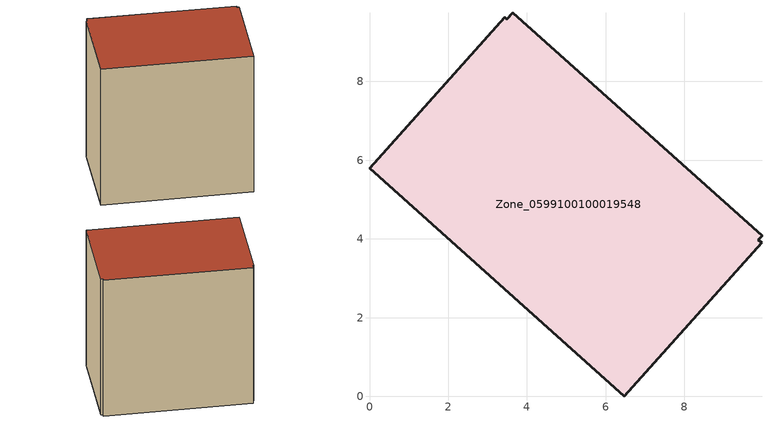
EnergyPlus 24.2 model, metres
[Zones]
Zone_0599100100019548
 floor ground (C_G): 3.43,9.63 3.48,9.58 3.63,9.75 9.97,4.08 9.88,3.98 9.96,3.9 6.47,0 0,5.79 z0
 wall outside (C_F): 6.47,0 9.96,3.9 9.88,3.98 9.97,4.08 3.63,9.75 3.48,9.58 3.43,9.63 0,5.79 6.47,0 z0:8.98
 roof outside (C_R): 3.48,9.58 3.43,9.63 0,5.79 6.47,0 9.96,3.9 9.88,3.98 9.97,4.08 3.63,9.75 z8.98
[BUILDING]
Pand.0599100100019548: North Axis=0; Terrain=City; Loads Convergence Tolerance Value=0.04; Temperature Convergence Tolerance Value=0.4; Solar Distribution=FullExterior; Maximum Number of Warmup Days=25; Minimum Number of Warmup Days=1
[Site:Location]
Rotterdam.The.Hague.AP_ZH_NLD Design_Conditions: Latitude=51.96; Longitude=4.45; Time Zone=1; Elevation=-4.5
[SITE:GROUNDTEMPERATURE:BUILDINGSURFACE]
18, 18, 18, 18, 18, 18, 18, 18, 18, 18, 18, 18
[MATERIAL] Thermal Absorptance=0.9; Solar Absorptance=0.7; Visible Absorptance=0.7
Name | Roughness | Thickness | Conductivity | Density | Specific Heat
G.TI.2015-2018 | MediumSmooth | 0.15 | 0.0428571 | 540 | 1210
F.TI.2015-2018 | Rough | 0.3 | 0.0666667 | 1920 | 840
R.TI.2015-2018 | MediumRough | 0.2 | 0.0333333 | 1500 | 1000
[CONSTRUCTION]
C_G: G.TI.2015-2018
C_F: F.TI.2015-2018
C_R: R.TI.2015-2018
[ZONE]
Zone_0599100100019548: Type=1; Multiplier=1; Ceiling Height=Autocalculate; Volume=Autocalculate; Floor Area=autocalculate; Part of Total Floor Area=Yes
[ZONEINFILTRATION:DESIGNFLOWRATE]
Infil_Zone_0599100100019548: Zone or ZoneList or Space or SpaceList=Zone_0599100100019548; Schedule=AlwaysOn; Design Flow Rate Calculation Method=Flow/Area; Flow Rate per Floor Area=0.0015; Constant Term Coefficient=1; Temperature Term Coefficient=0; Velocity Term Coefficient=0; Velocity Squared Term Coefficient=0
[HVACTEMPLATE:ZONE:IDEALLOADSAIRSYSTEM]
Zone_0599100100019548: Maximum Heating Supply Air Temperature=50; Minimum Cooling Supply Air Temperature=13; Maximum Heating Supply Air Humidity Ratio=0.0156; Minimum Cooling Supply Air Humidity Ratio=0.0077; Heating Limit=NoLimit; Cooling Limit=NoLimit; Dehumidification Control Type=ConstantSensibleHeatRatio; Cooling Sensible Heat Ratio=0.7; Dehumidification Setpoint=60; Humidification Control Type=None; Humidification Setpoint=30; Outdoor Air Method=None; Outdoor Air Flow Rate per Person=0.00944; Outdoor Air Flow Rate per Zone Floor Area=0; Outdoor Air Flow Rate per Zone=0; Demand Controlled Ventilation Type=None; Outdoor Air Economizer Type=NoEconomizer; Heat Recovery Type=None; Sensible Heat Recovery Effectiveness=0.7; Latent Heat Recovery Effectiveness=0.65
[ZONECONTROL:THERMOSTAT]
ThermostatControl_Zone_0599100100019548: Zone or ZoneList=Zone_0599100100019548; Control Type Schedule=DualSetpointControlType; Control 1=Thermostat_Zone_0599100100019548; Temperature Difference Between Cutout And Setpoint=0
[THERMOSTATSETPOINT:DUALSETPOINT]
Thermostat_Zone_0599100100019548: Heating Setpoint Temperature Schedule=HeatingSetpoint_Zone_0599100100019548; Cooling Setpoint Temperature Schedule=CoolingSetpoint_Zone_0599100100019548
[SCHEDULE:COMPACT]
HeatingSetpoint_Zone_0599100100019548: Through: 12/31, For: AllDays, Until: 24:00, 21
CoolingSetpoint_Zone_0599100100019548: Through: 12/31, For: AllDays, Until: 24:00, 24
DualSetpointControlType: Through: 12/31, For: AllDays, Until: 24:00, 4
AlwaysOn: Through: 12/31, For: AllDays, Until: 24:00, 1
